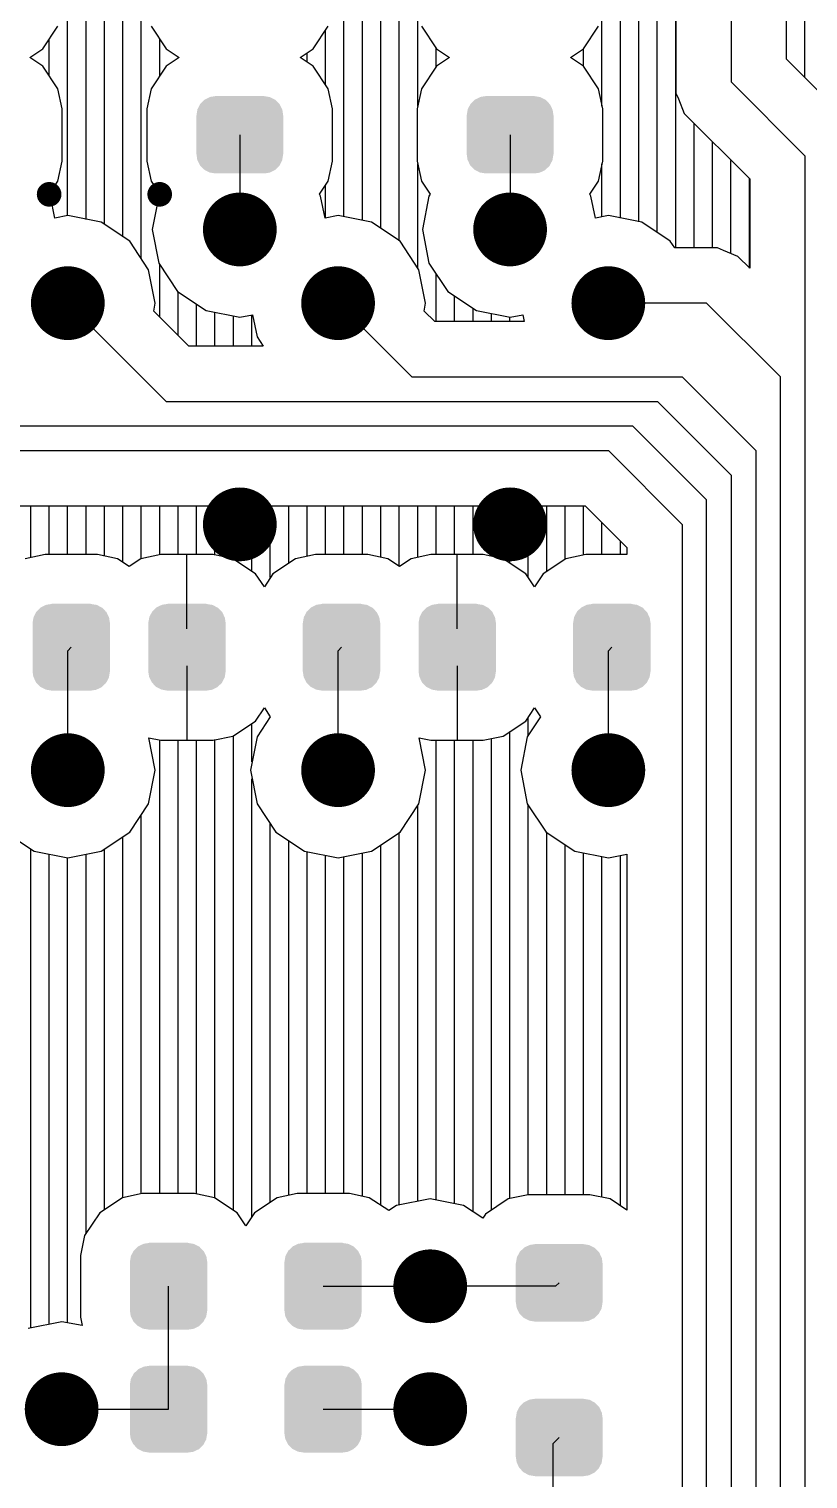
# Model space of a CAD drawing. Extents: x 295 to 953, y 10 to 290.
# Drawn here: x 716.41 to 729.69, y 147.45 to 172.17 of the extents above; entities that cross this region are included whole.
import ezdxf

# ---------------------------------------------------------------- set-up
doc = ezdxf.new("R2010")
doc.units = 0
doc.header["$LTSCALE"] = 5
doc.header["$MEASUREMENT"] = 0
doc.layers.get('0').update_dxf_attribs({"linetype": 'CONTINUOUS', "lineweight": 25})
doc.layers.add('DV-INT-A3_BOT', color=7, linetype='CONTINUOUS')

msp = doc.modelspace()

# ---------------------------------------------------------------- linework, layer by layer
for points, const_width in [([(716.855, 169.356, -1), (716.645, 169.356, -1)], 0.21), ([(718.741, 169.356, -1), (718.531, 169.356, -1)], 0.21), ([(720.317, 168.757, -1), (719.688, 168.757, -1)], 0.629), ([(724.927, 168.757, -1), (724.298, 168.757, -1)], 0.629), ([(717.383, 167.5, -1), (716.754, 167.5, -1)], 0.629), ([(721.993, 167.5, -1), (721.364, 167.5, -1)], 0.629), ([(726.603, 167.5, -1), (725.974, 167.5, -1)], 0.629), ([(720.317, 163.728, -1), (719.688, 163.728, -1)], 0.629), ([(724.927, 163.728, -1), (724.298, 163.728, -1)], 0.629), ([(717.383, 159.537, -1), (716.754, 159.537, -1)], 0.629), ([(721.993, 159.537, -1), (721.364, 159.537, -1)], 0.629), ([(726.603, 159.537, -1), (725.974, 159.537, -1)], 0.629), ([(723.565, 150.736, -1), (722.936, 150.736, -1)], 0.629), ([(717.278, 148.64, -1), (716.649, 148.64, -1)], 0.629), ([(723.565, 148.64, -1), (722.936, 148.64, -1)], 0.629)]:
    msp.add_lwpolyline(points, format="xyb", close=True, dxfattribs=dict(const_width=const_width))
for points in [[(720.724, 170.805), (720.683, 170.889), (719.279, 170.805), (719.323, 170.889)], [(720.683, 170.889), (720.675, 170.898), (719.323, 170.889), (719.328, 170.898)], [(720.675, 170.898), (720.611, 170.965), (719.328, 170.898), (719.396, 170.965)], [(720.611, 170.965), (720.599, 170.971), (719.396, 170.965), (719.403, 170.971)], [(720.599, 170.971), (720.518, 171.013), (719.403, 170.971), (719.49, 171.013)], [(720.518, 171.013), (720.498, 171.017), (719.49, 171.013), (719.497, 171.017)], [(720.498, 171.017), (720.415, 171.031), (719.497, 171.017), (719.589, 171.031)], [(725.334, 170.805), (725.294, 170.889), (723.889, 170.805), (723.933, 170.889)], [(725.294, 170.889), (725.285, 170.898), (723.933, 170.889), (723.938, 170.898)], [(725.285, 170.898), (725.221, 170.965), (723.938, 170.898), (724.006, 170.965)], [(725.221, 170.965), (725.209, 170.971), (724.006, 170.965), (724.013, 170.971)], [(725.209, 170.971), (725.128, 171.013), (724.013, 170.971), (724.1, 171.013)], [(725.128, 171.013), (725.108, 171.017), (724.1, 171.013), (724.107, 171.017)], [(725.108, 171.017), (725.025, 171.031), (724.107, 171.017), (724.2, 171.031)], [(720.744, 170.04), (720.744, 170.702), (719.26, 170.04), (719.26, 170.702)], [(720.742, 170.702), (720.729, 170.795), (719.263, 170.702), (719.278, 170.795)], [(720.729, 170.795), (720.724, 170.805), (719.278, 170.795), (719.279, 170.805)], [(725.354, 170.04), (725.354, 170.702), (723.871, 170.04), (723.871, 170.702)], [(725.352, 170.702), (725.339, 170.795), (723.873, 170.702), (723.888, 170.795)], [(725.339, 170.795), (725.334, 170.805), (723.888, 170.795), (723.889, 170.805)], [(720.727, 169.947), (720.742, 170.04), (719.276, 169.947), (719.263, 170.04)], [(720.725, 169.936), (720.727, 169.947), (719.281, 169.936), (719.276, 169.947)], [(720.682, 169.852), (720.725, 169.936), (719.321, 169.852), (719.281, 169.936)], [(725.337, 169.947), (725.352, 170.04), (723.886, 169.947), (723.873, 170.04)], [(725.335, 169.936), (725.337, 169.947), (723.891, 169.936), (723.886, 169.947)], [(725.292, 169.852), (725.335, 169.936), (723.931, 169.852), (723.891, 169.936)], [(720.677, 169.843), (720.682, 169.852), (719.33, 169.843), (719.321, 169.852)], [(720.609, 169.777), (720.677, 169.843), (719.394, 169.777), (719.33, 169.843)], [(720.602, 169.77), (720.609, 169.777), (719.406, 169.77), (719.394, 169.777)], [(720.515, 169.728), (720.602, 169.77), (719.486, 169.728), (719.406, 169.77)], [(720.508, 169.725), (720.515, 169.728), (719.506, 169.725), (719.486, 169.728)], [(720.415, 169.711), (720.508, 169.725), (719.589, 169.711), (719.506, 169.725)], [(725.287, 169.843), (725.292, 169.852), (723.94, 169.843), (723.931, 169.852)], [(725.219, 169.777), (725.287, 169.843), (724.004, 169.777), (723.94, 169.843)], [(725.212, 169.77), (725.219, 169.777), (724.016, 169.77), (724.004, 169.777)], [(725.125, 169.728), (725.212, 169.77), (724.096, 169.728), (724.016, 169.77)], [(725.118, 169.725), (725.125, 169.728), (724.116, 169.725), (724.096, 169.728)], [(725.025, 169.711), (725.118, 169.725), (724.2, 169.711), (724.116, 169.725)], [(717.768, 162.148), (717.728, 162.232), (716.485, 162.148), (716.529, 162.232)], [(717.728, 162.232), (717.718, 162.241), (716.529, 162.232), (716.534, 162.241)], [(717.718, 162.241), (717.655, 162.307), (716.534, 162.241), (716.602, 162.307)], [(717.655, 162.307), (717.642, 162.313), (716.602, 162.307), (716.609, 162.313)], [(717.642, 162.313), (717.562, 162.355), (716.609, 162.313), (716.697, 162.355)], [(717.562, 162.355), (717.54, 162.358), (716.697, 162.355), (716.704, 162.358)], [(717.54, 162.358), (717.458, 162.371), (716.704, 162.358), (716.796, 162.371)], [(717.458, 162.371), (717.458, 162.374), (716.796, 162.371), (716.796, 162.374)], [(719.742, 162.148), (719.702, 162.232), (718.459, 162.148), (718.503, 162.232)], [(719.702, 162.232), (719.692, 162.241), (718.503, 162.232), (718.508, 162.241)], [(719.692, 162.241), (719.629, 162.307), (718.508, 162.241), (718.576, 162.307)], [(719.629, 162.307), (719.615, 162.313), (718.576, 162.307), (718.583, 162.313)], [(719.615, 162.313), (719.536, 162.355), (718.583, 162.313), (718.671, 162.355)], [(719.536, 162.355), (719.514, 162.358), (718.671, 162.355), (718.678, 162.358)], [(719.514, 162.358), (719.432, 162.371), (718.678, 162.358), (718.77, 162.371)], [(719.432, 162.371), (719.432, 162.374), (718.77, 162.371), (718.77, 162.374)], [(722.378, 162.148), (722.338, 162.232), (721.095, 162.148), (721.139, 162.232)], [(722.338, 162.232), (722.329, 162.241), (721.139, 162.232), (721.144, 162.241)], [(722.329, 162.241), (722.265, 162.307), (721.144, 162.241), (721.212, 162.307)], [(722.265, 162.307), (722.252, 162.313), (721.212, 162.307), (721.219, 162.313)], [(722.252, 162.313), (722.172, 162.355), (721.219, 162.313), (721.307, 162.355)], [(722.172, 162.355), (722.15, 162.358), (721.307, 162.355), (721.314, 162.358)], [(722.15, 162.358), (722.068, 162.371), (721.314, 162.358), (721.406, 162.371)], [(722.068, 162.371), (722.068, 162.374), (721.406, 162.371), (721.406, 162.374)], [(724.352, 162.148), (724.312, 162.232), (723.069, 162.148), (723.113, 162.232)], [(724.312, 162.232), (724.303, 162.241), (723.113, 162.232), (723.118, 162.241)], [(724.303, 162.241), (724.239, 162.307), (723.118, 162.241), (723.186, 162.307)], [(724.239, 162.307), (724.226, 162.313), (723.186, 162.307), (723.193, 162.313)], [(724.226, 162.313), (724.146, 162.355), (723.193, 162.313), (723.281, 162.355)], [(724.146, 162.355), (724.124, 162.358), (723.281, 162.355), (723.288, 162.358)], [(724.124, 162.358), (724.042, 162.371), (723.288, 162.358), (723.38, 162.371)], [(724.042, 162.371), (724.042, 162.374), (723.38, 162.371), (723.38, 162.374)], [(726.988, 162.148), (726.948, 162.232), (725.705, 162.148), (725.749, 162.232)], [(726.948, 162.232), (726.939, 162.241), (725.749, 162.232), (725.754, 162.241)], [(726.939, 162.241), (726.875, 162.307), (725.754, 162.241), (725.822, 162.307)], [(726.875, 162.307), (726.862, 162.313), (725.822, 162.307), (725.83, 162.313)], [(726.862, 162.313), (726.782, 162.355), (725.83, 162.313), (725.917, 162.355)], [(726.782, 162.355), (726.76, 162.358), (725.917, 162.355), (725.924, 162.358)], [(726.76, 162.358), (726.679, 162.371), (725.924, 162.358), (726.016, 162.371)], [(726.679, 162.371), (726.679, 162.374), (726.016, 162.371), (726.016, 162.374)], [(717.787, 162.045), (717.773, 162.137), (716.467, 162.045), (716.483, 162.137)], [(717.787, 162.043), (717.787, 162.045), (716.467, 162.043), (716.467, 162.045)], [(717.787, 161.222), (717.787, 162.043), (716.467, 161.222), (716.467, 162.043)], [(717.773, 162.137), (717.768, 162.148), (716.483, 162.137), (716.485, 162.148)], [(719.761, 162.045), (719.747, 162.137), (718.441, 162.045), (718.457, 162.137)], [(719.761, 162.043), (719.761, 162.045), (718.441, 162.043), (718.441, 162.045)], [(719.761, 161.222), (719.761, 162.043), (718.441, 161.222), (718.441, 162.043)], [(719.747, 162.137), (719.742, 162.148), (718.457, 162.137), (718.459, 162.148)], [(722.397, 162.045), (722.383, 162.137), (721.077, 162.045), (721.093, 162.137)], [(722.397, 162.043), (722.397, 162.045), (721.077, 162.043), (721.077, 162.045)], [(722.397, 161.222), (722.397, 162.043), (721.077, 161.222), (721.077, 162.043)], [(722.383, 162.137), (722.378, 162.148), (721.093, 162.137), (721.095, 162.148)], [(724.371, 162.045), (724.357, 162.137), (723.051, 162.045), (723.067, 162.137)], [(724.371, 162.043), (724.371, 162.045), (723.051, 162.043), (723.051, 162.045)], [(724.371, 161.222), (724.371, 162.043), (723.051, 161.222), (723.051, 162.043)], [(724.357, 162.137), (724.352, 162.148), (723.067, 162.137), (723.069, 162.148)], [(727.008, 162.045), (726.994, 162.137), (725.687, 162.045), (725.703, 162.137)], [(727.008, 162.043), (727.008, 162.045), (725.687, 162.043), (725.687, 162.045)], [(727.008, 161.222), (727.008, 162.043), (725.687, 161.222), (725.687, 162.043)], [(726.994, 162.137), (726.988, 162.148), (725.703, 162.137), (725.705, 162.148)], [(717.787, 161.22), (717.787, 161.222), (716.467, 161.22), (716.467, 161.222)], [(717.772, 161.128), (717.787, 161.22), (716.481, 161.128), (716.467, 161.22)], [(719.761, 161.22), (719.761, 161.222), (718.441, 161.22), (718.441, 161.222)], [(719.746, 161.128), (719.761, 161.22), (718.455, 161.128), (718.441, 161.22)], [(722.397, 161.22), (722.397, 161.222), (721.077, 161.22), (721.077, 161.222)], [(722.382, 161.128), (722.397, 161.22), (721.091, 161.128), (721.077, 161.22)], [(724.371, 161.22), (724.371, 161.222), (723.051, 161.22), (723.051, 161.222)], [(724.356, 161.128), (724.371, 161.22), (723.065, 161.128), (723.051, 161.22)], [(727.008, 161.22), (727.008, 161.222), (725.687, 161.22), (725.687, 161.222)], [(726.992, 161.128), (727.008, 161.22), (725.701, 161.128), (725.687, 161.22)], [(717.77, 161.116), (717.772, 161.128), (716.487, 161.116), (716.481, 161.128)], [(717.726, 161.033), (717.77, 161.116), (716.527, 161.033), (716.487, 161.116)], [(717.721, 161.024), (717.726, 161.033), (716.536, 161.024), (716.527, 161.033)], [(717.652, 160.958), (717.721, 161.024), (716.6, 160.958), (716.536, 161.024)], [(719.744, 161.116), (719.746, 161.128), (718.46, 161.116), (718.455, 161.128)], [(719.7, 161.033), (719.744, 161.116), (718.501, 161.033), (718.46, 161.116)], [(719.695, 161.024), (719.7, 161.033), (718.51, 161.024), (718.501, 161.033)], [(719.626, 160.958), (719.695, 161.024), (718.574, 160.958), (718.51, 161.024)], [(722.38, 161.116), (722.382, 161.128), (721.097, 161.116), (721.091, 161.128)], [(722.336, 161.033), (722.38, 161.116), (721.137, 161.033), (721.097, 161.116)], [(722.331, 161.024), (722.336, 161.033), (721.146, 161.024), (721.137, 161.033)], [(722.262, 160.958), (722.331, 161.024), (721.21, 160.958), (721.146, 161.024)], [(724.354, 161.116), (724.356, 161.128), (723.071, 161.116), (723.065, 161.128)], [(724.31, 161.033), (724.354, 161.116), (723.111, 161.033), (723.071, 161.116)], [(724.305, 161.024), (724.31, 161.033), (723.12, 161.024), (723.111, 161.033)], [(724.236, 160.958), (724.305, 161.024), (723.184, 160.958), (723.12, 161.024)], [(726.99, 161.116), (726.992, 161.128), (725.707, 161.116), (725.701, 161.128)], [(726.946, 161.033), (726.99, 161.116), (725.747, 161.033), (725.707, 161.116)], [(726.941, 161.024), (726.946, 161.033), (725.756, 161.024), (725.747, 161.033)], [(726.872, 160.958), (726.941, 161.024), (725.82, 160.958), (725.756, 161.024)], [(717.645, 160.952), (717.652, 160.958), (716.613, 160.952), (716.6, 160.958)], [(717.558, 160.91), (717.645, 160.952), (716.693, 160.91), (716.613, 160.952)], [(717.551, 160.907), (717.558, 160.91), (716.714, 160.907), (716.693, 160.91)], [(717.458, 160.893), (717.551, 160.907), (716.796, 160.893), (716.714, 160.907)], [(717.458, 160.891), (717.458, 160.893), (716.796, 160.891), (716.796, 160.893)], [(719.619, 160.952), (719.626, 160.958), (718.587, 160.952), (718.574, 160.958)], [(719.532, 160.91), (719.619, 160.952), (718.667, 160.91), (718.587, 160.952)], [(719.525, 160.907), (719.532, 160.91), (718.688, 160.907), (718.667, 160.91)], [(719.432, 160.893), (719.525, 160.907), (718.77, 160.893), (718.688, 160.907)], [(719.432, 160.891), (719.432, 160.893), (718.77, 160.891), (718.77, 160.893)], [(722.255, 160.952), (722.262, 160.958), (721.223, 160.952), (721.21, 160.958)], [(722.168, 160.91), (722.255, 160.952), (721.303, 160.91), (721.223, 160.952)], [(722.161, 160.907), (722.168, 160.91), (721.324, 160.907), (721.303, 160.91)], [(722.068, 160.893), (722.161, 160.907), (721.406, 160.893), (721.324, 160.907)], [(722.068, 160.891), (722.068, 160.893), (721.406, 160.891), (721.406, 160.893)], [(724.229, 160.952), (724.236, 160.958), (723.197, 160.952), (723.184, 160.958)], [(724.142, 160.91), (724.229, 160.952), (723.277, 160.91), (723.197, 160.952)], [(724.135, 160.907), (724.142, 160.91), (723.298, 160.907), (723.277, 160.91)], [(724.042, 160.893), (724.135, 160.907), (723.38, 160.893), (723.298, 160.907)], [(724.042, 160.891), (724.042, 160.893), (723.38, 160.891), (723.38, 160.893)], [(726.865, 160.952), (726.872, 160.958), (725.833, 160.952), (725.82, 160.958)], [(726.778, 160.91), (726.865, 160.952), (725.913, 160.91), (725.833, 160.952)], [(726.771, 160.907), (726.778, 160.91), (725.934, 160.907), (725.913, 160.91)], [(726.679, 160.893), (726.771, 160.907), (726.016, 160.893), (725.934, 160.907)], [(726.679, 160.891), (726.679, 160.893), (726.016, 160.891), (726.016, 160.893)], [(719.428, 151.252), (719.387, 151.335), (718.144, 151.252), (718.188, 151.335)], [(719.387, 151.335), (719.378, 151.344), (718.188, 151.335), (718.193, 151.344)], [(719.378, 151.344), (719.314, 151.41), (718.193, 151.344), (718.262, 151.41)], [(719.314, 151.41), (719.301, 151.417), (718.262, 151.41), (718.269, 151.417)], [(719.301, 151.417), (719.221, 151.458), (718.269, 151.417), (718.356, 151.458)], [(719.221, 151.458), (719.2, 151.462), (718.356, 151.458), (718.364, 151.462)], [(719.2, 151.462), (719.118, 151.475), (718.364, 151.462), (718.456, 151.475)], [(719.118, 151.475), (719.118, 151.478), (718.456, 151.475), (718.456, 151.478)], [(722.064, 151.252), (722.023, 151.335), (720.78, 151.252), (720.825, 151.335)], [(722.023, 151.335), (722.014, 151.344), (720.825, 151.335), (720.83, 151.344)], [(722.014, 151.344), (721.95, 151.41), (720.83, 151.344), (720.898, 151.41)], [(721.95, 151.41), (721.937, 151.417), (720.898, 151.41), (720.905, 151.417)], [(721.937, 151.417), (721.857, 151.458), (720.905, 151.417), (720.992, 151.458)], [(721.857, 151.458), (721.836, 151.462), (720.992, 151.458), (721, 151.462)], [(721.836, 151.462), (721.754, 151.475), (721, 151.462), (721.092, 151.475)], [(721.754, 151.475), (721.754, 151.478), (721.092, 151.475), (721.092, 151.478)], [(726.132, 151.313), (726.123, 151.322), (724.771, 151.313), (724.776, 151.322)], [(726.123, 151.322), (726.059, 151.388), (724.776, 151.322), (724.844, 151.388)], [(726.059, 151.388), (726.047, 151.395), (724.844, 151.388), (724.851, 151.395)], [(726.047, 151.395), (725.967, 151.437), (724.851, 151.395), (724.938, 151.437)], [(725.967, 151.437), (725.947, 151.441), (724.938, 151.437), (724.945, 151.441)], [(725.947, 151.441), (725.863, 151.455), (724.945, 151.441), (725.038, 151.455)], [(719.447, 151.149), (719.433, 151.241), (718.127, 151.149), (718.142, 151.241)], [(719.447, 151.147), (719.447, 151.149), (718.127, 151.147), (718.127, 151.149)], [(719.447, 150.325), (719.447, 151.147), (718.127, 150.325), (718.127, 151.147)], [(719.433, 151.241), (719.428, 151.252), (718.142, 151.241), (718.144, 151.252)], [(722.083, 151.149), (722.069, 151.241), (720.763, 151.149), (720.779, 151.241)], [(722.083, 151.147), (722.083, 151.149), (720.763, 151.147), (720.763, 151.149)], [(722.083, 150.325), (722.083, 151.147), (720.763, 150.325), (720.763, 151.147)], [(722.069, 151.241), (722.064, 151.252), (720.779, 151.241), (720.78, 151.252)], [(726.192, 150.463), (726.192, 151.126), (724.709, 150.463), (724.709, 151.126)], [(726.19, 151.126), (726.177, 151.218), (724.711, 151.126), (724.726, 151.218)], [(726.177, 151.218), (726.172, 151.229), (724.726, 151.218), (724.728, 151.229)], [(726.172, 151.229), (726.132, 151.313), (724.728, 151.229), (724.771, 151.313)], [(726.175, 150.371), (726.19, 150.463), (724.724, 150.371), (724.711, 150.463)], [(726.174, 150.36), (726.175, 150.371), (724.729, 150.36), (724.724, 150.371)], [(726.13, 150.276), (726.174, 150.36), (724.769, 150.276), (724.729, 150.36)], [(719.447, 150.323), (719.447, 150.325), (718.127, 150.323), (718.127, 150.325)], [(719.431, 150.231), (719.447, 150.323), (718.141, 150.231), (718.127, 150.323)], [(719.429, 150.22), (719.431, 150.231), (718.146, 150.22), (718.141, 150.231)], [(719.385, 150.137), (719.429, 150.22), (718.187, 150.137), (718.146, 150.22)], [(719.38, 150.127), (719.385, 150.137), (718.196, 150.127), (718.187, 150.137)], [(719.312, 150.062), (719.38, 150.127), (718.26, 150.062), (718.196, 150.127)], [(722.083, 150.323), (722.083, 150.325), (720.763, 150.323), (720.763, 150.325)], [(722.067, 150.231), (722.083, 150.323), (720.777, 150.231), (720.763, 150.323)], [(722.066, 150.22), (722.067, 150.231), (720.782, 150.22), (720.777, 150.231)], [(722.022, 150.137), (722.066, 150.22), (720.823, 150.137), (720.782, 150.22)], [(722.017, 150.127), (722.022, 150.137), (720.832, 150.127), (720.823, 150.137)], [(721.948, 150.062), (722.017, 150.127), (720.896, 150.062), (720.832, 150.127)], [(726.125, 150.267), (726.13, 150.276), (724.778, 150.267), (724.769, 150.276)], [(726.057, 150.201), (726.125, 150.267), (724.842, 150.201), (724.778, 150.267)], [(726.05, 150.194), (726.057, 150.201), (724.854, 150.194), (724.842, 150.201)], [(725.963, 150.152), (726.05, 150.194), (724.935, 150.152), (724.854, 150.194)], [(725.956, 150.148), (725.963, 150.152), (724.954, 150.148), (724.935, 150.152)], [(725.863, 150.134), (725.956, 150.148), (725.038, 150.134), (724.954, 150.148)], [(719.305, 150.055), (719.312, 150.062), (718.273, 150.055), (718.26, 150.062)], [(719.217, 150.013), (719.305, 150.055), (718.352, 150.013), (718.273, 150.055)], [(719.21, 150.01), (719.217, 150.013), (718.374, 150.01), (718.352, 150.013)], [(719.118, 149.997), (719.21, 150.01), (718.456, 149.997), (718.374, 150.01)], [(719.118, 149.994), (719.118, 149.997), (718.456, 149.994), (718.456, 149.997)], [(721.941, 150.055), (721.948, 150.062), (720.909, 150.055), (720.896, 150.062)], [(721.854, 150.013), (721.941, 150.055), (720.989, 150.013), (720.909, 150.055)], [(721.846, 150.01), (721.854, 150.013), (721.01, 150.01), (720.989, 150.013)], [(721.754, 149.997), (721.846, 150.01), (721.092, 149.997), (721.01, 150.01)], [(721.754, 149.994), (721.754, 149.997), (721.092, 149.994), (721.092, 149.997)], [(719.301, 149.321), (719.221, 149.363), (718.269, 149.321), (718.356, 149.363)], [(719.221, 149.363), (719.2, 149.366), (718.356, 149.363), (718.364, 149.366)], [(719.2, 149.366), (719.118, 149.379), (718.364, 149.366), (718.456, 149.379)], [(719.118, 149.379), (719.118, 149.382), (718.456, 149.379), (718.456, 149.382)], [(721.937, 149.321), (721.857, 149.363), (720.905, 149.321), (720.992, 149.363)], [(721.857, 149.363), (721.836, 149.366), (720.992, 149.363), (721, 149.366)], [(721.836, 149.366), (721.754, 149.379), (721, 149.366), (721.092, 149.379)], [(721.754, 149.379), (721.754, 149.382), (721.092, 149.379), (721.092, 149.382)], [(719.447, 149.053), (719.433, 149.145), (718.127, 149.053), (718.142, 149.145)], [(719.433, 149.145), (719.428, 149.156), (718.142, 149.145), (718.144, 149.156)], [(719.428, 149.156), (719.387, 149.239), (718.144, 149.156), (718.188, 149.239)], [(719.387, 149.239), (719.378, 149.249), (718.188, 149.239), (718.193, 149.249)], [(719.378, 149.249), (719.314, 149.314), (718.193, 149.249), (718.262, 149.314)], [(719.314, 149.314), (719.301, 149.321), (718.262, 149.314), (718.269, 149.321)], [(722.083, 149.053), (722.069, 149.145), (720.763, 149.053), (720.779, 149.145)], [(722.069, 149.145), (722.064, 149.156), (720.779, 149.145), (720.78, 149.156)], [(722.064, 149.156), (722.023, 149.239), (720.78, 149.156), (720.825, 149.239)], [(722.023, 149.239), (722.014, 149.249), (720.825, 149.239), (720.83, 149.249)], [(722.014, 149.249), (721.95, 149.314), (720.83, 149.249), (720.898, 149.314)], [(721.95, 149.314), (721.937, 149.321), (720.898, 149.314), (720.905, 149.321)], [(719.447, 149.051), (719.447, 149.053), (718.127, 149.051), (718.127, 149.053)], [(719.447, 148.23), (719.447, 149.051), (718.127, 148.23), (718.127, 149.051)], [(722.083, 149.051), (722.083, 149.053), (720.763, 149.051), (720.763, 149.053)], [(722.083, 148.23), (722.083, 149.051), (720.763, 148.23), (720.763, 149.051)], [(726.172, 148.593), (726.132, 148.677), (724.728, 148.593), (724.771, 148.677)], [(726.132, 148.677), (726.123, 148.686), (724.771, 148.677), (724.776, 148.686)], [(726.123, 148.686), (726.059, 148.752), (724.776, 148.686), (724.844, 148.752)], [(726.059, 148.752), (726.047, 148.759), (724.844, 148.752), (724.851, 148.759)], [(726.047, 148.759), (725.967, 148.801), (724.851, 148.759), (724.938, 148.801)], [(725.967, 148.801), (725.947, 148.804), (724.938, 148.801), (724.945, 148.804)], [(725.947, 148.804), (725.863, 148.818), (724.945, 148.804), (725.038, 148.818)], [(726.192, 147.827), (726.192, 148.489), (724.709, 147.827), (724.709, 148.489)], [(726.19, 148.489), (726.177, 148.582), (724.711, 148.489), (724.726, 148.582)], [(726.177, 148.582), (726.172, 148.593), (724.726, 148.582), (724.728, 148.593)], [(719.447, 148.228), (719.447, 148.23), (718.127, 148.228), (718.127, 148.23)], [(719.431, 148.135), (719.447, 148.228), (718.141, 148.135), (718.127, 148.228)], [(719.429, 148.124), (719.431, 148.135), (718.146, 148.124), (718.141, 148.135)], [(719.385, 148.041), (719.429, 148.124), (718.187, 148.041), (718.146, 148.124)], [(722.083, 148.228), (722.083, 148.23), (720.763, 148.228), (720.763, 148.23)], [(722.067, 148.135), (722.083, 148.228), (720.777, 148.135), (720.763, 148.228)], [(722.066, 148.124), (722.067, 148.135), (720.782, 148.124), (720.777, 148.135)], [(722.022, 148.041), (722.066, 148.124), (720.823, 148.041), (720.782, 148.124)], [(719.38, 148.032), (719.385, 148.041), (718.196, 148.032), (718.187, 148.041)], [(719.312, 147.966), (719.38, 148.032), (718.26, 147.966), (718.196, 148.032)], [(719.305, 147.959), (719.312, 147.966), (718.273, 147.959), (718.26, 147.966)], [(719.217, 147.918), (719.305, 147.959), (718.352, 147.918), (718.273, 147.959)], [(719.21, 147.914), (719.217, 147.918), (718.374, 147.914), (718.352, 147.918)], [(719.118, 147.901), (719.21, 147.914), (718.456, 147.901), (718.374, 147.914)], [(719.118, 147.899), (719.118, 147.901), (718.456, 147.899), (718.456, 147.901)], [(722.017, 148.032), (722.022, 148.041), (720.832, 148.032), (720.823, 148.041)], [(721.948, 147.966), (722.017, 148.032), (720.896, 147.966), (720.832, 148.032)], [(721.941, 147.959), (721.948, 147.966), (720.909, 147.959), (720.896, 147.966)], [(721.854, 147.918), (721.941, 147.959), (720.989, 147.918), (720.909, 147.959)], [(721.846, 147.914), (721.854, 147.918), (721.01, 147.914), (720.989, 147.918)], [(721.754, 147.901), (721.846, 147.914), (721.092, 147.901), (721.01, 147.914)], [(721.754, 147.899), (721.754, 147.901), (721.092, 147.899), (721.092, 147.901)], [(726.175, 147.734), (726.19, 147.827), (724.724, 147.734), (724.711, 147.827)], [(726.174, 147.724), (726.175, 147.734), (724.729, 147.724), (724.724, 147.734)], [(726.13, 147.64), (726.174, 147.724), (724.769, 147.64), (724.729, 147.724)], [(726.125, 147.631), (726.13, 147.64), (724.778, 147.631), (724.769, 147.64)], [(726.057, 147.564), (726.125, 147.631), (724.842, 147.564), (724.778, 147.631)], [(726.05, 147.558), (726.057, 147.564), (724.854, 147.558), (724.842, 147.564)], [(725.963, 147.516), (726.05, 147.558), (724.935, 147.516), (724.854, 147.558)], [(725.956, 147.512), (725.963, 147.516), (724.954, 147.512), (724.935, 147.516)], [(725.863, 147.498), (725.956, 147.512), (725.038, 147.498), (724.954, 147.512)]]:
    msp.add_solid(points)
at = {"layer": 'DV-INT-A3_BOT'}
for p, q in [((729.637, 171.347), (729.637, 204.301)), ((718.007, 168.631), (718.007, 199.993)), ((717.693, 168.841), (717.693, 199.662)), ((718.322, 168.258), (718.322, 199.662)), ((717.064, 168.992), (717.064, 199.444)), ((717.379, 168.929), (717.379, 199.494)), ((722.408, 168.774), (722.408, 191.703)), ((722.722, 168.56), (722.722, 191.703)), ((722.094, 168.908), (722.094, 191.439)), ((726.494, 168.95), (726.494, 191.518)), ((721.779, 168.971), (721.779, 191.254)), ((726.808, 168.887), (726.808, 191.204)), ((729.327, 171.661), (729.327, 191.154)), ((727.123, 168.703), (727.123, 190.89)), ((728.384, 190.969), (728.384, 171.272)), ((727.437, 168.443), (727.437, 190.575)), ((727.441, 190.575), (727.441, 171.083)), ((723.037, 170.861), (723.037, 172.516)), ((726.18, 170.861), (726.18, 172.516)), ((716.645, 171.838), (716.901, 172.223)), ((718.489, 172.223), (718.745, 171.838)), ((721.255, 171.838), (721.511, 172.223)), ((721.465, 171.221), (721.465, 172.156)), ((723.099, 172.223), (723.355, 171.838)), ((725.865, 171.838), (726.121, 172.223)), ((716.423, 171.691), (716.645, 171.838)), ((716.75, 171.381), (716.75, 171.997)), ((718.636, 171.381), (718.636, 171.997)), ((718.745, 171.838), (718.967, 171.691)), ((721.033, 171.691), (721.255, 171.838)), ((723.351, 171.536), (723.351, 171.842)), ((723.355, 171.838), (723.577, 171.691)), ((725.643, 171.691), (725.865, 171.838)), ((725.865, 171.536), (725.865, 171.842)), ((716.645, 171.54), (716.423, 171.691)), ((716.436, 171.678), (716.436, 171.699)), ((718.967, 171.691), (718.745, 171.54)), ((718.95, 171.678), (718.95, 171.699)), ((721.255, 171.54), (721.033, 171.691)), ((721.151, 171.611), (721.151, 171.766)), ((723.577, 171.691), (723.355, 171.54)), ((725.865, 171.54), (725.643, 171.691)), ((730.438, 170.547), (729.327, 171.661)), ((716.901, 171.154), (716.645, 171.54)), ((718.745, 171.54), (718.489, 171.154)), ((721.511, 171.154), (721.255, 171.54)), ((723.355, 171.54), (723.099, 171.154)), ((726.121, 171.154), (725.865, 171.54)), ((716.972, 170.815), (716.901, 171.154)), ((718.489, 171.154), (718.418, 170.815)), ((721.582, 170.815), (721.511, 171.154)), ((723.099, 171.154), (723.028, 170.815)), ((726.192, 170.815), (726.121, 171.154)), ((728.384, 171.272), (729.642, 170.014)), ((727.441, 171.083), (727.483, 170.983)), ((727.483, 170.983), (727.584, 170.735)), ((716.972, 169.922), (716.972, 170.815)), ((718.418, 170.815), (718.418, 169.922)), ((721.582, 169.922), (721.582, 170.815)), ((723.028, 170.815), (723.028, 169.922)), ((726.192, 169.922), (726.192, 170.815)), ((727.584, 170.735), (728.699, 169.62)), ((720.002, 170.371), (720.002, 168.757)), ((724.612, 170.371), (724.612, 168.757)), ((727.751, 168.443), (727.751, 170.563)), ((728.066, 168.443), (728.066, 170.249)), ((716.901, 169.583), (716.972, 169.922)), ((718.418, 169.922), (718.489, 169.583)), ((721.511, 169.583), (721.582, 169.922)), ((723.028, 169.922), (723.099, 169.583)), ((723.037, 168.099), (723.037, 169.876)), ((726.121, 169.583), (726.192, 169.922)), ((726.18, 168.971), (726.18, 169.876)), ((728.38, 168.346), (728.38, 169.935)), ((729.642, 170.014), (729.642, 144.868)), ((728.694, 168.099), (728.694, 169.62)), ((728.699, 169.62), (728.699, 168.099)), ((716.75, 169.356), (716.901, 169.583)), ((718.489, 169.583), (718.64, 169.356)), ((721.36, 169.356), (721.511, 169.583)), ((721.465, 168.95), (721.465, 169.516)), ((723.099, 169.583), (723.25, 169.356)), ((725.97, 169.356), (726.121, 169.583)), ((716.771, 169.327), (716.75, 169.356)), ((716.846, 168.95), (716.771, 169.327)), ((718.619, 169.327), (718.506, 168.757)), ((718.64, 169.356), (718.619, 169.327)), ((721.381, 169.327), (721.36, 169.356)), ((721.457, 168.95), (721.381, 169.327)), ((723.229, 169.327), (723.116, 168.757)), ((723.25, 169.356), (723.229, 169.327)), ((725.991, 169.327), (725.97, 169.356)), ((726.067, 168.95), (725.991, 169.327)), ((717.069, 168.992), (716.846, 168.95)), ((717.639, 168.879), (717.069, 168.992)), ((718.125, 168.556), (717.639, 168.879)), ((721.679, 168.992), (721.457, 168.95)), ((722.249, 168.879), (721.679, 168.992)), ((722.735, 168.556), (722.249, 168.879)), ((726.289, 168.992), (726.067, 168.95)), ((726.859, 168.879), (726.289, 168.992)), ((727.345, 168.556), (726.859, 168.879)), ((718.506, 168.757), (718.619, 168.183)), ((723.116, 168.757), (723.229, 168.183)), ((718.447, 168.07), (718.125, 168.556)), ((723.058, 168.07), (722.735, 168.556)), ((727.42, 168.443), (727.345, 168.556)), ((728.15, 168.443), (727.42, 168.443)), ((728.25, 168.397), (728.15, 168.443)), ((728.497, 168.296), (728.25, 168.397)), ((718.619, 168.183), (718.942, 167.697)), ((718.636, 167.261), (718.636, 168.154)), ((723.229, 168.183), (723.552, 167.697)), ((728.699, 168.099), (728.497, 168.296)), ((718.561, 167.5), (718.447, 168.07)), ((723.171, 167.5), (723.058, 168.07)), ((723.351, 167.186), (723.351, 167.999)), ((718.942, 167.697), (719.428, 167.374)), ((718.95, 166.947), (718.95, 167.693)), ((723.552, 167.697), (724.038, 167.374)), ((717.069, 167.5), (718.745, 165.823)), ((718.535, 167.362), (718.561, 167.5)), ((719.265, 166.766), (719.265, 167.479)), ((721.679, 167.5), (722.936, 166.243)), ((723.146, 167.362), (723.171, 167.5)), ((723.665, 167.186), (723.665, 167.621)), ((723.98, 167.186), (723.98, 167.412)), ((727.965, 167.5), (726.289, 167.5)), ((729.222, 166.243), (727.965, 167.5)), ((719.135, 166.766), (718.535, 167.362)), ((719.428, 167.374), (720.002, 167.261)), ((719.579, 166.766), (719.579, 167.345)), ((719.893, 166.766), (719.893, 167.282)), ((720.002, 167.261), (720.22, 167.303)), ((720.208, 166.766), (720.208, 167.303)), ((720.22, 167.303), (720.296, 166.926)), ((723.326, 167.186), (723.146, 167.362)), ((724.855, 167.186), (723.326, 167.186)), ((724.038, 167.374), (724.612, 167.261)), ((724.294, 167.186), (724.294, 167.324)), ((724.608, 167.186), (724.608, 167.261)), ((724.612, 167.261), (724.83, 167.303)), ((724.83, 167.303), (724.855, 167.186)), ((720.296, 166.926), (720.4, 166.766)), ((720.4, 166.766), (719.135, 166.766)), ((722.936, 166.243), (727.546, 166.243)), ((727.546, 166.243), (728.803, 164.985)), ((729.222, 145.288), (729.222, 166.243)), ((718.745, 165.823), (727.127, 165.823)), ((727.127, 165.823), (728.384, 164.566)), ((726.708, 165.404), (714.554, 165.404)), ((727.965, 164.147), (726.708, 165.404)), ((710.363, 164.985), (726.289, 164.985)), ((726.289, 164.985), (727.546, 163.728)), ((728.803, 164.985), (728.803, 145.707)), ((728.384, 164.566), (728.384, 146.126)), ((710.547, 164.042), (725.895, 164.042)), ((716.436, 163.162), (716.436, 164.042)), ((716.75, 163.212), (716.75, 164.042)), ((717.064, 163.212), (717.064, 164.042)), ((717.379, 163.212), (717.379, 164.042)), ((717.693, 163.187), (717.693, 164.042)), ((718.007, 163.078), (718.007, 164.042)), ((718.322, 163.145), (718.322, 164.042)), ((718.636, 163.208), (718.636, 164.042)), ((718.95, 163.212), (718.95, 164.042)), ((719.265, 163.212), (719.265, 164.042)), ((719.579, 163.204), (719.579, 164.042)), ((719.893, 163.137), (719.893, 164.042)), ((720.208, 162.927), (720.208, 164.042)), ((720.522, 162.823), (720.522, 164.042)), ((720.836, 163.066), (720.836, 164.042)), ((721.151, 163.183), (721.151, 164.042)), ((721.465, 163.212), (721.465, 164.042)), ((721.779, 163.212), (721.779, 164.042)), ((722.094, 163.212), (722.094, 164.042)), ((722.408, 163.166), (722.408, 164.042)), ((722.722, 163.011), (722.722, 164.042)), ((723.037, 163.166), (723.037, 164.042)), ((723.351, 163.212), (723.351, 164.042)), ((723.665, 163.212), (723.665, 164.042)), ((723.98, 163.212), (723.98, 164.042)), ((724.294, 163.183), (724.294, 164.042)), ((724.608, 163.066), (724.608, 164.042)), ((724.923, 162.823), (724.923, 164.042)), ((725.237, 162.927), (725.237, 164.042)), ((725.551, 163.137), (725.551, 164.042)), ((725.865, 163.204), (725.865, 164.042)), ((725.895, 164.042), (726.603, 163.334)), ((727.965, 146.545), (727.965, 164.147)), ((726.18, 163.212), (726.18, 163.753)), ((727.546, 163.728), (727.546, 146.964)), ((726.494, 163.212), (726.494, 163.439)), ((716.683, 163.212), (716.344, 163.141)), ((717.576, 163.212), (716.683, 163.212)), ((717.915, 163.141), (717.576, 163.212)), ((718.653, 163.212), (718.313, 163.141)), ((719.545, 163.212), (718.653, 163.212)), ((719.101, 161.947), (719.101, 163.212)), ((719.885, 163.141), (719.545, 163.212)), ((721.293, 163.212), (720.954, 163.141)), ((722.186, 163.212), (721.293, 163.212)), ((722.525, 163.141), (722.186, 163.212)), ((723.263, 163.212), (722.923, 163.141)), ((724.156, 163.212), (723.263, 163.212)), ((723.711, 161.947), (723.711, 163.212)), ((724.495, 163.141), (724.156, 163.212)), ((725.903, 163.212), (725.564, 163.141)), ((726.603, 163.212), (725.903, 163.212)), ((726.603, 163.334), (726.603, 163.212)), ((718.116, 163.011), (717.915, 163.141)), ((718.313, 163.141), (718.116, 163.011)), ((720.27, 162.886), (719.885, 163.141)), ((720.954, 163.141), (720.568, 162.886)), ((722.726, 163.011), (722.525, 163.141)), ((722.923, 163.141), (722.726, 163.011)), ((724.881, 162.886), (724.495, 163.141)), ((725.564, 163.141), (725.178, 162.886)), ((720.421, 162.663), (720.27, 162.886)), ((720.568, 162.886), (720.421, 162.663)), ((725.031, 162.663), (724.881, 162.886)), ((725.178, 162.886), (725.031, 162.663)), ((717.069, 161.57), (717.127, 161.632)), ((717.069, 159.537), (717.069, 161.57)), ((721.679, 161.57), (721.737, 161.632)), ((721.679, 159.537), (721.679, 161.57)), ((726.289, 161.57), (726.347, 161.632)), ((726.289, 159.537), (726.289, 161.57)), ((719.101, 161.318), (719.101, 160.048)), ((723.711, 161.318), (723.711, 160.048)), ((720.27, 160.375), (720.421, 160.597)), ((720.421, 160.597), (720.522, 160.446)), ((724.881, 160.375), (725.031, 160.597)), ((725.031, 160.597), (725.132, 160.446)), ((719.885, 160.119), (720.27, 160.375)), ((720.208, 159.679), (720.208, 160.333)), ((720.522, 160.446), (720.296, 160.107)), ((724.495, 160.119), (724.881, 160.375)), ((725.132, 160.446), (724.906, 160.107)), ((724.923, 160.136), (724.923, 160.438)), ((718.561, 159.537), (718.452, 160.09)), ((718.452, 160.09), (718.653, 160.048)), ((718.636, 152.316), (718.636, 160.052)), ((718.653, 160.048), (719.545, 160.048)), ((718.95, 152.316), (718.95, 160.048)), ((719.265, 152.307), (719.265, 160.048)), ((719.545, 160.048), (719.885, 160.119)), ((719.579, 152.24), (719.579, 160.057)), ((719.893, 152.031), (719.893, 160.124)), ((720.296, 160.107), (720.182, 159.537)), ((723.171, 159.537), (723.062, 160.09)), ((723.062, 160.09), (723.263, 160.048)), ((723.263, 160.048), (724.156, 160.048)), ((723.351, 152.207), (723.351, 160.048)), ((723.665, 152.144), (723.665, 160.048)), ((723.98, 152.01), (723.98, 160.048)), ((724.156, 160.048), (724.495, 160.119)), ((724.294, 152.035), (724.294, 160.078)), ((724.608, 152.232), (724.608, 160.195)), ((724.906, 160.107), (724.793, 159.537)), ((718.447, 158.963), (718.561, 159.537)), ((720.182, 159.537), (720.296, 158.963)), ((723.058, 158.963), (723.171, 159.537)), ((724.793, 159.537), (724.906, 158.963)), ((720.208, 151.926), (720.208, 159.39)), ((718.125, 158.477), (718.447, 158.963)), ((718.322, 152.312), (718.322, 158.774)), ((720.296, 158.963), (720.618, 158.477)), ((722.735, 158.477), (723.058, 158.963)), ((723.037, 152.186), (723.037, 158.933)), ((724.906, 158.963), (725.228, 158.477)), ((724.923, 152.295), (724.923, 158.933)), ((720.522, 152.169), (720.522, 158.619)), ((716.008, 158.477), (716.494, 158.154)), ((717.639, 158.154), (718.125, 158.477)), ((718.007, 152.249), (718.007, 158.401)), ((720.618, 158.477), (721.105, 158.154)), ((720.836, 152.287), (720.836, 158.33)), ((722.249, 158.154), (722.735, 158.477)), ((722.408, 152.115), (722.408, 158.259)), ((722.722, 152.123), (722.722, 158.472)), ((725.228, 158.477), (725.715, 158.154)), ((725.237, 152.295), (725.237, 158.472)), ((725.551, 152.295), (725.551, 158.259)), ((716.436, 150.028), (716.436, 158.192)), ((716.494, 158.154), (717.069, 158.041)), ((716.75, 150.09), (716.75, 158.104)), ((717.064, 150.111), (717.064, 158.041)), ((717.069, 158.041), (717.639, 158.154)), ((717.379, 151.641), (717.379, 158.104)), ((717.693, 152.043), (717.693, 158.192)), ((721.105, 158.154), (721.679, 158.041)), ((721.151, 152.316), (721.151, 158.146)), ((721.465, 152.316), (721.465, 158.083)), ((721.679, 158.041), (722.249, 158.154)), ((721.779, 152.316), (721.779, 158.062)), ((722.094, 152.27), (722.094, 158.125)), ((725.715, 158.154), (726.289, 158.041)), ((725.865, 152.295), (725.865, 158.125)), ((726.18, 152.253), (726.18, 158.062)), ((726.289, 158.041), (726.603, 158.104)), ((726.494, 152.106), (726.494, 158.083)), ((726.603, 158.104), (726.603, 152.035)), ((718.338, 152.316), (717.999, 152.245)), ((719.231, 152.316), (718.338, 152.316)), ((719.571, 152.245), (719.231, 152.316)), ((720.979, 152.316), (720.639, 152.245)), ((721.871, 152.316), (720.979, 152.316)), ((722.211, 152.245), (721.871, 152.316)), ((717.999, 152.245), (717.613, 151.989)), ((719.956, 151.989), (719.571, 152.245)), ((720.639, 152.245), (720.254, 151.989)), ((722.542, 152.027), (722.211, 152.245)), ((722.676, 152.115), (722.542, 152.027)), ((723.25, 152.228), (722.676, 152.115)), ((723.82, 152.115), (723.25, 152.228)), ((724.147, 151.897), (723.82, 152.115)), ((724.579, 152.228), (724.193, 151.968)), ((724.923, 152.295), (724.579, 152.228)), ((725.974, 152.295), (724.923, 152.295)), ((726.318, 152.228), (725.974, 152.295)), ((726.603, 152.035), (726.318, 152.228)), ((717.613, 151.989), (717.354, 151.603)), ((720.107, 151.767), (719.956, 151.989)), ((720.254, 151.989), (720.107, 151.767)), ((724.193, 151.968), (724.147, 151.897)), ((717.354, 151.603), (717.287, 151.26)), ((717.287, 151.26), (717.287, 150.208)), ((718.787, 148.64), (718.787, 150.736)), ((721.423, 150.736), (723.25, 150.736)), ((725.388, 150.736), (723.25, 150.736)), ((725.451, 150.795), (725.388, 150.736)), ((716.964, 150.132), (716.39, 150.019)), ((717.316, 150.065), (716.964, 150.132)), ((717.287, 150.208), (717.316, 150.065)), ((716.964, 148.64), (718.787, 148.64)), ((721.423, 148.64), (723.25, 148.64)), ((725.346, 148.054), (725.451, 148.158)), ((725.346, 130.829), (725.346, 148.054))]:
    msp.add_line(p, q, dxfattribs=at)

doc.saveas('drawing.dxf')
